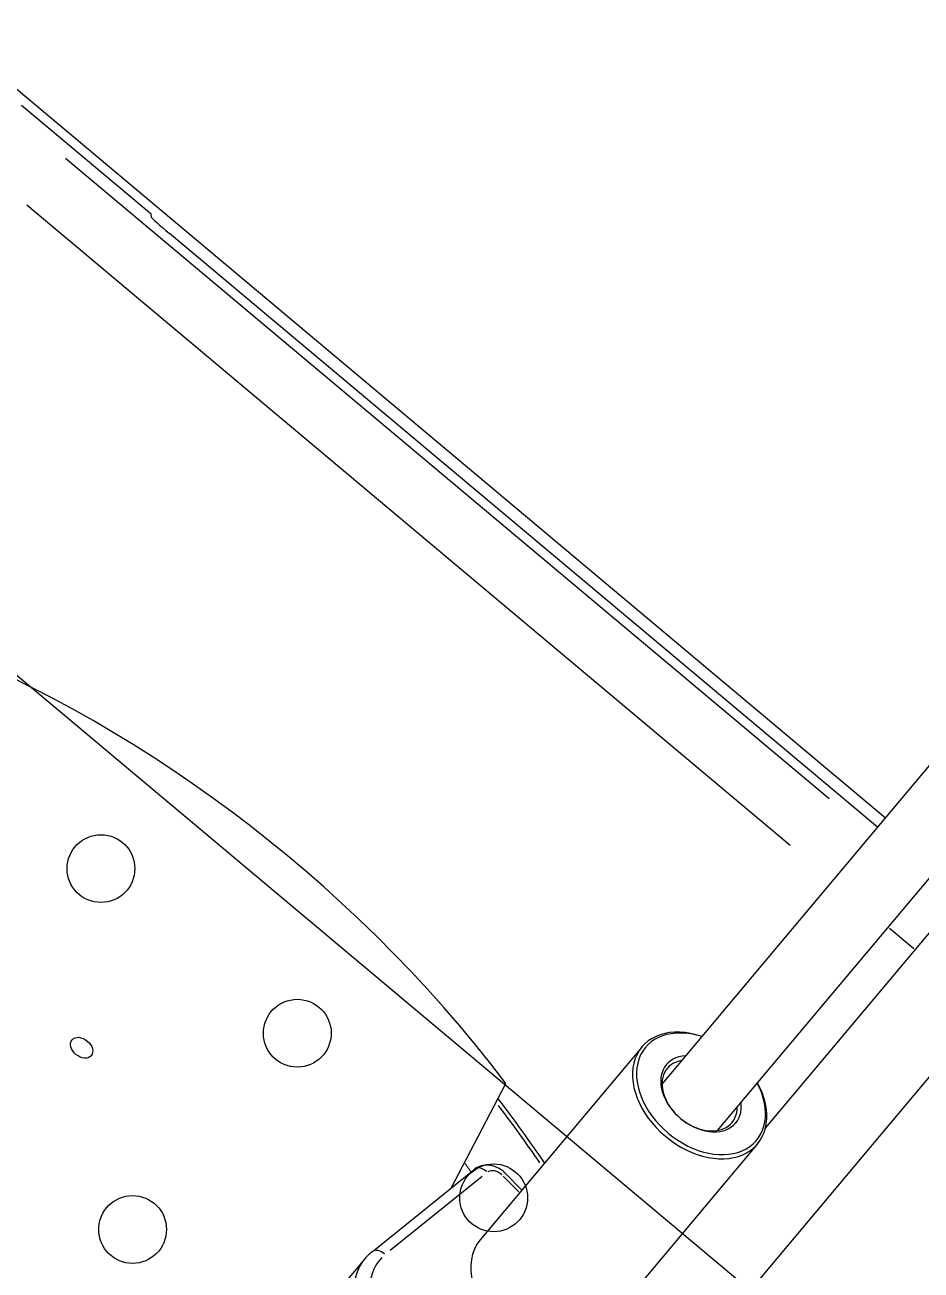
# Model space of a CAD drawing. Header units: metres. Extents: x 822482 to 822767, y 9662202 to 9662512.
# Drawn here: x 822694.9328 to 822695.0814, y 9662398.1132 to 9662398.3196 of the extents above; entities that cross this region are included whole.
import ezdxf

# ---------------------------------------------------------------- set-up
doc = ezdxf.new("R2010")
doc.units = ezdxf.units.M
doc.layers.add('ARQ_NE_EQUIPAMENTOS', color=7, linetype='Continuous')

# ---------------------------------------------------------------- blocks, each defined once
blk = doc.blocks.new('20006_ARQ_1400_3PV$0$IPL-001')
at = {"color": 0}
blk.add_lwpolyline([(0, 0), (1, 0), (1, -0.3699999999989814), (0, -0.3699999999989814)], close=True, dxfattribs=at)
for centre in [(0.7341317934769904, -0.01562042084697168), (0.7766134768753545, -0.01562042084697168), (0.8190951602664427, -0.01562042084697168), (0.7766134768753545, -0.05810210423805984)]:
    blk.add_circle(centre, 0.005620420848572394, dxfattribs=at)
blk = doc.blocks.new('20006_ARQ_1400_3PV$0$QF-062')
at = {"color": 0}
for p, q in [((0.3384721240745421, -0.2500096307117019), (0.3384721240745421, -0.2245537865887854)), ((0.2861715747103517, -0.24122930307567), (0.2861715747103517, -0.4347421220668366)), ((0.3383098713602521, -0.2516655468934914), (0.3340991556688095, -0.2730253092067869)), ((0.3323474556673318, -0.2729847130785856), (0.3361370998391067, -0.2537609270011671)), ((0.3008517881144144, -0.3064210700808871), (0.3008517881144144, -0.2647017699910066)), ((0.3258517881149601, -0.3064210700808871), (0.3258517881149601, -0.2647017699910066)), ((0.3350550936811487, -0.2681761077365081), (0.3392239888607946, -0.28731353755893)), ((0.3296836783310937, -0.2758347386889), (0.3258517881149601, -0.2754570425322527)), ((0.3260531917449043, -0.2748814158740061), (0.3296784570911768, -0.2752387457321674)), ((0.3073517881148291, -0.3038715603242963), (0.3073517881148291, -0.4956145323462806)), ((0.3193517881145453, -0.3038715603242963), (0.3193517881145453, -0.4955554588018458)), ((0.3015003690470621, -0.3092312183039212), (0.3015003690470621, -0.4470329843238687)), ((0.3070592171616227, -0.3478986583877486), (0.3017929400002686, -0.3478986583877486)), ((0.4937271020171465, -0.3478986583877486), (0.3285294362149216, -0.3478986583877486)), ((0.3285294362149216, -0.357892566657938), (0.4937271020171465, -0.357892566657938)), ((0.3193517881145453, -0.3594412676884531), (0.472561441635662, -0.3594412676884531)), ((0.4765590049437378, -0.3595760758971664), (0.476982929046244, -0.3600000000001273)), ((0.5050121834601669, -0.3600000000001273), (0.476982929046244, -0.3600000000001273)), ((0.5115091375946577, -0.3614999999999782), (0.3193517881145453, -0.3614999999999782))]:
    blk.add_line(p, q, dxfattribs=at)
for centre, major_axis, ratio, start_param, end_param in [((0.389979609159127, -0.1757408493508592), (0.16575, 2.498001805406602e-15), 0.7071067811865468, 4.40117143398352, 7.476631054594666), ((0.3234721240742147, -0.2500096307117019), (0.01499999999999997, 1.623701173514293e-16), 0.7071067811865477, 0.06886847667123863, 1.308501056753503), ((0.3234721240742147, -0.2514238442740862), (0.01299999999999997, 1.389513504257423e-16), 0.7071067811865477, 6.220477192551268, 7.584761280180485), ((0.3363476356271349, -0.2512787253235729), (0.001962235733293973, -0.0003868215699573514), 0.7003355022958726, 4.921261231221033, 6.211505092655418), ((0.313351788115142, -0.2647017699910066), (-0.0125, -1.128003940253919e-16), 0.7071067811865472, 3.141592653589795, 6.283185307179588), ((0.3878305358184662, -0.1725331453162653), (-0.1510000000008577, -1.298960938811434e-16), 0.7071067811865472, 1.20792533390958, 1.220920045635426), ((0.3301559793080742, -0.2738579263864267), (0.001999999999999997, 2.154526557163194e-17), 0.7071067811865478, 4.652443917424609, 6.066462935082027), ((0.3321369198793036, -0.2726384876314114), (0.001962235733299065, -0.0003868215699315528), 0.7003355022967986, 4.921261231356654, 6.211505095397273), ((0.3298798607211211, -0.2738443838288731), (-0.000196182390006315, -0.001990354860282811), 0.0976226624508298, 0.03951045894581373, 0.7506987199575876), ((0.3878305358184662, -0.1725331453171748), (-0.1650000000000269, -1.398881011027697e-16), 0.7071067811865475, 1.189785362233808, 1.262940493703971), ((0.313351788115142, -0.3064210700808871), (0.01249999999999999, 1.192795862081652e-16), 0.7071067811865475, 5.213043692789306, 10.49491957515972), ((0.313351788115142, -0.3067746234714832), (-0.012, -1.192795862081653e-16), 0.707106781186547, 2.094395102393225, 7.330382858376209), ((0.313351788115142, -0.3067746234714832), (0.0075, 7.525230438787386e-17), 0.7071067811865472, 5.639684198386376, 10.06827906956274), ((0.313351788115142, -0.3064210700808871), (-0.007000000000000001, -7.025630077706069e-17), 0.707106781186547, 2.600493127632724, 6.824284833136824), ((0.472561441635662, -0.3595809507660306), (-0.003999999999999999, 2.008204857008933e-18), 0.03492076949174764, 3.176499238646103, 4.71238898038465)]:
    blk.add_ellipse(centre, major_axis=major_axis, ratio=ratio, start_param=start_param, end_param=end_param, dxfattribs=at)
blk.add_ellipse((0.3969248766834426, -0.2466440185353349), major_axis=(-0.002067, -8.606396845189935e-18), ratio=0.7071067811865467, dxfattribs=at)
for points, knots in [([(0.3383098713602521, -0.2516655468934914), (0.3383313999420352, -0.2515563385227324), (0.3383508167289619, -0.2514467789210357), (0.3383853827099301, -0.2512270908423488), (0.3384005318803247, -0.2511169623958267), (0.338426527529009, -0.2508962747310761), (0.3384373739891089, -0.2507857155474085), (0.338454738681321, -0.2505643079912261), (0.3384612569016099, -0.2504534596560006), (0.3384699496009489, -0.2502316177647117), (0.3384721240745421, -0.2501206242482112), (0.3384721240745421, -0.2500096307117019)], [3.705385560023915e-16, 3.705385560023915e-16, 3.705385560023915e-16, 3.705385560023915e-16, 0.02770033501043196, 0.02770033501043196, 0.05540067002086355, 0.05540067002086355, 0.08310100503129514, 0.08310100503129514, 0.1108013400417267, 0.1108013400417267, 0.1385016750521583, 0.1385016750521583, 0.1385016750521583, 0.1385016750521583]), ([(0.3296836783310937, -0.2758347386889), (0.3300399504969391, -0.275869855203382), (0.330399179784763, -0.2758652044708469), (0.3311101317103748, -0.2757759609735331), (0.3314619831899108, -0.2756914366418641), (0.3321433131523008, -0.2754345361754531), (0.3324732929077072, -0.2752621332692797), (0.3330863426635915, -0.2748121368531429), (0.3333702347908911, -0.2745333026891785), (0.3338120599473768, -0.2738906985632639), (0.3339782199409456, -0.273536673759736), (0.334081344821243, -0.2731108328689515), (0.334090706223833, -0.2730682067235648), (0.3340991556860899, -0.2730253092104249)], [4.712388980384688, 4.712388980384688, 4.712388980384688, 4.712388980384688, 5.026581995808359, 5.026581995808359, 5.340775011232029, 5.340775011232029, 5.6549680266557, 5.6549680266557, 5.969161042079371, 5.969161042079371, 6.252093480601368, 6.252093480601368, 6.283299400742548, 6.283299400742548, 6.283299400742548, 6.283299400742548])]:
    blk.add_open_spline(points, degree=3, knots=knots, dxfattribs=at)
blk.add_open_spline([(0.3258517881149601, -0.2813273481569922), (0.3300440802731828, -0.2825165547633333), (0.3343039157280145, -0.2835848631912086), (0.3386173811813933, -0.2845288880575936)], degree=3, dxfattribs=at)
blk = doc.blocks.new('A$C8f1b9c42')
at = {"layer": 'ARQ_NE_EQUIPAMENTOS', "transparency": 33554687, "rotation": 180.0000000035784}
blk.add_blockref('20006_ARQ_1400_3PV$0$IPL-001', (304.4774781865999, -240.8369953595102), dxfattribs=at)
at = {"layer": 'ARQ_NE_EQUIPAMENTOS', "transparency": 33554687}
blk.add_blockref('20006_ARQ_1400_3PV$0$QF-062', (303.3297755476087, -240.5499082291499), dxfattribs=at)

msp = doc.modelspace()

# ---------------------------------------------------------------- block references
at = {"ltscale": 10, "rotation": 140.0090103764572}
msp.add_blockref('A$C8f1b9c42', (822772.889044792, 9662018.469655523), dxfattribs=at)

doc.saveas('drawing.dxf')
